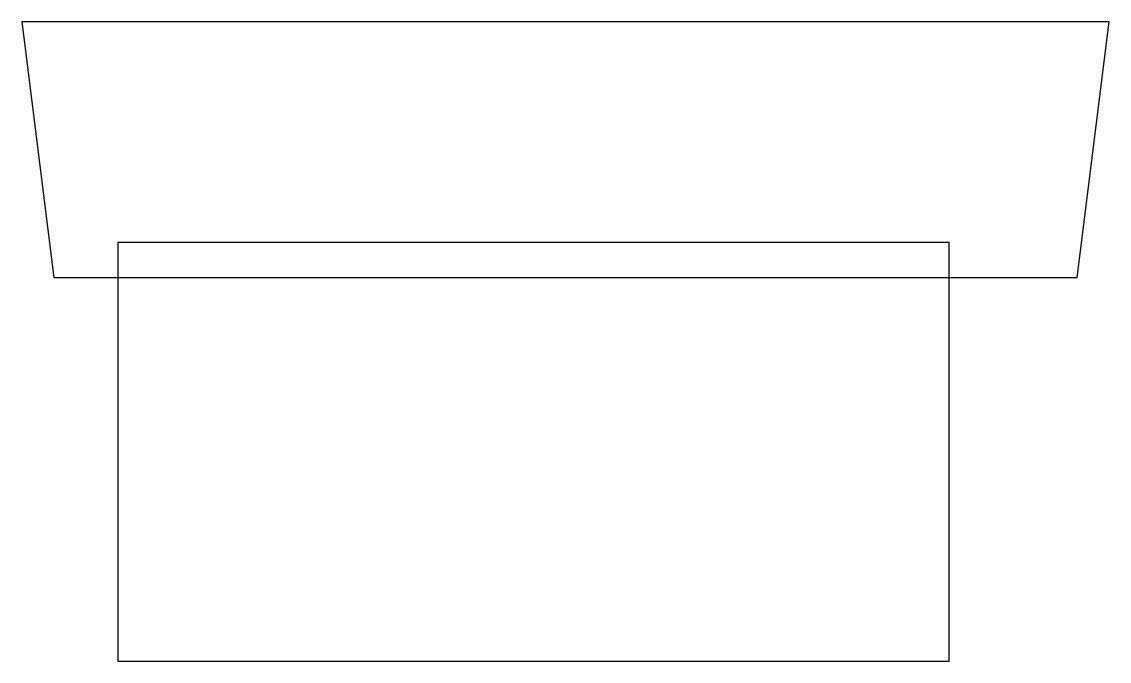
# Model space of a CAD drawing. Header units: metres. Extents: x -300 to 3100, y 440 to 2440.
import ezdxf

# ---------------------------------------------------------------- set-up
doc = ezdxf.new("R2010")
doc.units = ezdxf.units.M

msp = doc.modelspace()

# ---------------------------------------------------------------- linework, layer by layer
at = {"layer": 'PARAMETRIX'}
for p, q in [((-300, 2440), (-200, 1640)), ((3100, 2440), (-300, 2440)), ((3000, 1640), (3100, 2440)), ((2600, 1749.2963), (0, 1749.2963)), ((0, 1749.2963), (0, 440)), ((2600, 440), (2600, 1749.2963)), ((-200, 1640), (3000, 1640)), ((0, 440), (2600, 440))]:
    msp.add_line(p, q, dxfattribs=at)

doc.saveas('drawing.dxf')
